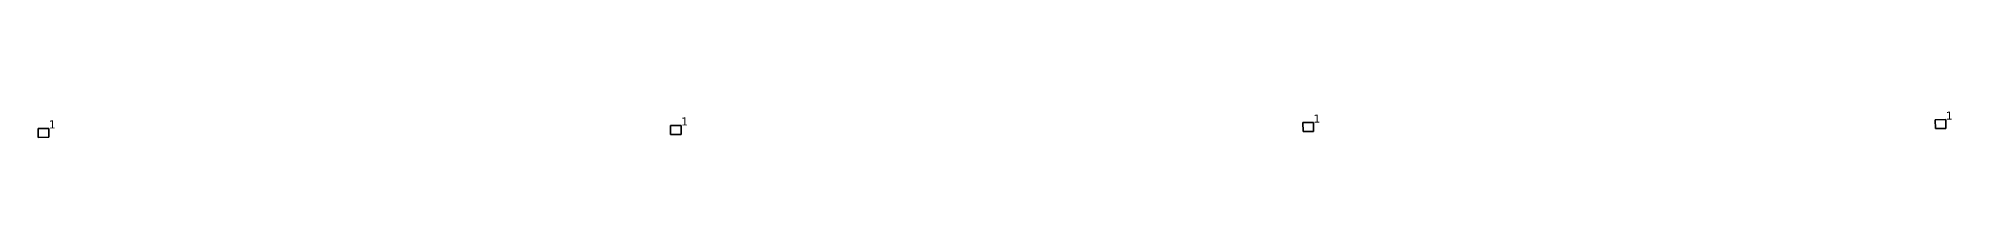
# Model space of a CAD drawing. Header units: inches. Extents: x -3 to 1235, y -1 to 963.
# Drawn here: x 60.29 to 103.32, y -0.4 to 0.17 of the extents above; entities that cross this region are included whole.
import ezdxf

# ---------------------------------------------------------------- set-up
doc = ezdxf.new("R2010")
doc.units = ezdxf.units.IN
doc.header["$MEASUREMENT"] = 0
doc.layers.add('DLX_TERR_LUM', color=7, linetype='Continuous', true_color=0x000000)
doc.layers.add('DLX_TERR_LUMKEY_IDX', color=7, linetype='Continuous', true_color=0x7f7f7f)
doc.styles.add('TableTextStyle', font='')
doc.styles.get('TableTextStyle').set_extended_font_data('VERDANA.TTF')

msp = doc.modelspace()

# ---------------------------------------------------------------- linework, layer by layer
at = {"layer": 'DLX_TERR_LUM'}
for points in [[(60.291, -0.204, 0), (60.526, -0.203, 0)], [(60.526, -0.203, 0), (60.291, -0.204, 0)], [(60.526, -0.203, 0), (60.291, -0.204, 0)], [(60.291, -0.204, 0), (60.526, -0.203, 0)], [(60.292, -0.404, 0), (60.291, -0.204, 0)], [(60.291, -0.204, 0), (60.291, -0.204, 0)], [(60.291, -0.204, 0), (60.292, -0.404, 0)], [(60.291, -0.204, 0), (60.291, -0.204, 0)], [(60.291, -0.204, 0), (60.292, -0.404, 0)], [(60.292, -0.404, 0), (60.291, -0.204, 0)], [(60.527, -0.403, 0), (60.292, -0.404, 0)], [(60.292, -0.404, 0), (60.527, -0.403, 0)], [(60.292, -0.404, 0), (60.527, -0.403, 0)], [(60.527, -0.403, 0), (60.292, -0.404, 0)], [(60.292, -0.404, 0), (60.292, -0.404, 0)], [(60.292, -0.404, 0), (60.292, -0.404, 0)], [(60.526, -0.203, 0), (60.527, -0.403, 0)], [(60.527, -0.403, 0), (60.526, -0.203, 0)], [(60.526, -0.203, 0), (60.526, -0.203, 0)], [(60.526, -0.203, 0), (60.526, -0.203, 0)], [(60.527, -0.403, 0), (60.526, -0.203, 0)], [(60.526, -0.203, 0), (60.527, -0.403, 0)], [(60.527, -0.403, 0), (60.527, -0.403, 0)], [(60.527, -0.403, 0), (60.527, -0.403, 0)], [(74.513, -0.138, 0), (74.748, -0.137, 0)], [(74.748, -0.137, 0), (74.513, -0.138, 0)], [(74.748, -0.137, 0), (74.513, -0.138, 0)], [(74.513, -0.138, 0), (74.748, -0.137, 0)], [(74.513, -0.338, 0), (74.513, -0.138, 0)], [(74.513, -0.138, 0), (74.513, -0.138, 0)], [(74.513, -0.138, 0), (74.513, -0.338, 0)], [(74.513, -0.138, 0), (74.513, -0.138, 0)], [(74.513, -0.138, 0), (74.513, -0.338, 0)], [(74.513, -0.338, 0), (74.513, -0.138, 0)], [(74.748, -0.337, 0), (74.513, -0.338, 0)], [(74.513, -0.338, 0), (74.748, -0.337, 0)], [(74.513, -0.338, 0), (74.748, -0.337, 0)], [(74.748, -0.337, 0), (74.513, -0.338, 0)], [(74.513, -0.338, 0), (74.513, -0.338, 0)], [(74.513, -0.338, 0), (74.513, -0.338, 0)], [(74.748, -0.137, 0), (74.748, -0.337, 0)], [(74.748, -0.337, 0), (74.748, -0.137, 0)], [(74.748, -0.137, 0), (74.748, -0.137, 0)], [(74.748, -0.137, 0), (74.748, -0.137, 0)], [(74.748, -0.337, 0), (74.748, -0.137, 0)], [(74.748, -0.137, 0), (74.748, -0.337, 0)], [(74.748, -0.337, 0), (74.748, -0.337, 0)], [(74.748, -0.337, 0), (74.748, -0.337, 0)], [(88.734, -0.073, 0), (88.969, -0.072, 0)], [(88.969, -0.072, 0), (88.734, -0.073, 0)], [(88.969, -0.072, 0), (88.734, -0.073, 0)], [(88.734, -0.073, 0), (88.969, -0.072, 0)], [(88.735, -0.273, 0), (88.734, -0.073, 0)], [(88.734, -0.073, 0), (88.734, -0.073, 0)], [(88.734, -0.073, 0), (88.735, -0.273, 0)], [(88.734, -0.073, 0), (88.734, -0.073, 0)], [(88.734, -0.073, 0), (88.735, -0.273, 0)], [(88.735, -0.273, 0), (88.734, -0.073, 0)], [(88.97, -0.272, 0), (88.735, -0.273, 0)], [(88.735, -0.273, 0), (88.97, -0.272, 0)], [(88.735, -0.273, 0), (88.97, -0.272, 0)], [(88.97, -0.272, 0), (88.735, -0.273, 0)], [(88.735, -0.273, 0), (88.735, -0.273, 0)], [(88.735, -0.273, 0), (88.735, -0.273, 0)], [(88.969, -0.072, 0), (88.97, -0.272, 0)], [(88.97, -0.272, 0), (88.969, -0.072, 0)], [(88.969, -0.072, 0), (88.969, -0.072, 0)], [(88.969, -0.072, 0), (88.969, -0.072, 0)], [(88.97, -0.272, 0), (88.969, -0.072, 0)], [(88.969, -0.072, 0), (88.97, -0.272, 0)], [(88.97, -0.272, 0), (88.97, -0.272, 0)], [(88.97, -0.272, 0), (88.97, -0.272, 0)], [(102.955, -0.007, 0), (103.19, -0.006, 0)], [(103.19, -0.006, 0), (102.955, -0.007, 0)], [(103.19, -0.006, 0), (102.955, -0.007, 0)], [(102.955, -0.007, 0), (103.19, -0.006, 0)], [(102.956, -0.207, 0), (102.955, -0.007, 0)], [(102.955, -0.007, 0), (102.955, -0.007, 0)], [(102.955, -0.007, 0), (102.956, -0.207, 0)], [(102.955, -0.007, 0), (102.955, -0.007, 0)], [(102.955, -0.007, 0), (102.956, -0.207, 0)], [(102.956, -0.207, 0), (102.955, -0.007, 0)], [(103.191, -0.206, 0), (102.956, -0.207, 0)], [(102.956, -0.207, 0), (103.191, -0.206, 0)], [(102.956, -0.207, 0), (103.191, -0.206, 0)], [(103.191, -0.206, 0), (102.956, -0.207, 0)], [(102.956, -0.207, 0), (102.956, -0.207, 0)], [(102.956, -0.207, 0), (102.956, -0.207, 0)], [(103.19, -0.006, 0), (103.191, -0.206, 0)], [(103.191, -0.206, 0), (103.19, -0.006, 0)], [(103.19, -0.006, 0), (103.19, -0.006, 0)], [(103.19, -0.006, 0), (103.19, -0.006, 0)], [(103.191, -0.206, 0), (103.19, -0.006, 0)], [(103.19, -0.006, 0), (103.191, -0.206, 0)], [(103.191, -0.206, 0), (103.191, -0.206, 0)], [(103.191, -0.206, 0), (103.191, -0.206, 0)]]:
    msp.add_polyline3d(points, dxfattribs=at)

# ---------------------------------------------------------------- texts
at = {"layer": 'DLX_TERR_LUMKEY_IDX', "style": 'TableTextStyle'}
for p in [(74.748, -0.137), (88.969, -0.072), (103.19, -0.006), (60.526, -0.203)]:
    msp.add_text('1', height=0.18, dxfattribs=at).set_placement(p)

doc.saveas('drawing.dxf')
